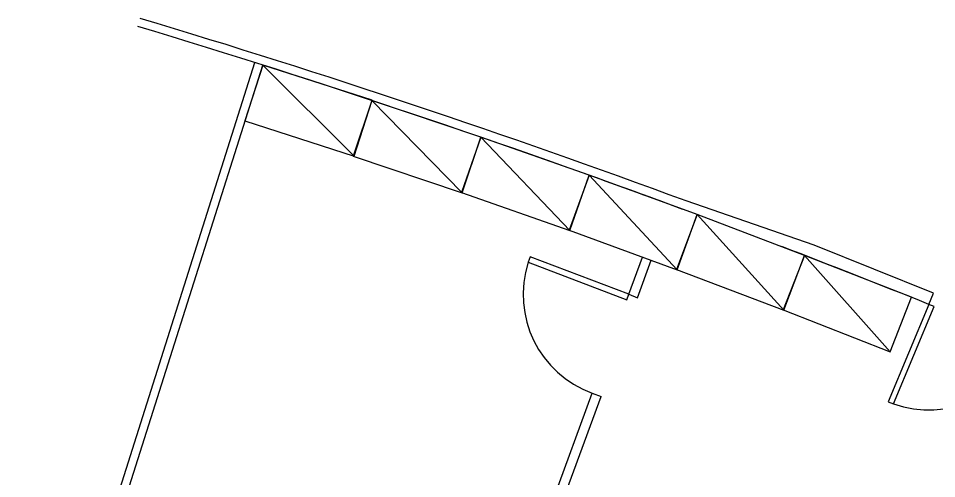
# Model space of a CAD drawing. Extents: x -15 to 8521, y -5327 to 1905.
# Drawn here: x 2487 to 3270, y -4485 to -4092 of the extents above; entities that cross this region are included whole.
import ezdxf

# ---------------------------------------------------------------- set-up
doc = ezdxf.new("R2010")
doc.units = 0
for name, color, linetype in [('AR-ARMÁRIOS', 2, 'Continuous'), ('AR-DIV', 2, 'Continuous'), ('AR-ESQ', 2, 'Continuous'), ('AR-POR', 1, 'Continuous')]:
    doc.layers.add(name, color=color, linetype=linetype)

msp = doc.modelspace()

# ---------------------------------------------------------------- linework, layer by layer
at = {"layer": 'AR-ARMÁRIOS', "color": 1}
for p, q in [((2772.997, -4209.706), (2695.088, -4132.027)), ((2865.232, -4240.967), (2788.28, -4162.339)), ((2957.069, -4273.23), (2881.178, -4193.578)), ((3048.554, -4306.628), (2973.64, -4226.056)), ((3139.614, -4341.151), (3065.697, -4259.664)), ((3230.292, -4376.746), (3157.335, -4294.397))]:
    msp.add_line(p, q, dxfattribs=at)
at = {"layer": 'AR-ARMÁRIOS', "color": 2}
for points in [[(2679.733, -4179.61), (2772.997, -4209.706), (2788.352, -4162.123), (2695.088, -4132.027)], [(2772.344, -4209.731), (2865.232, -4240.967), (2881.169, -4193.575), (2788.28, -4162.339)], [(2864.608, -4240.752), (2957.069, -4273.23), (2973.64, -4226.056), (2881.178, -4193.578)], [(2956.495, -4273.025), (3048.554, -4306.628), (3065.699, -4259.659), (2973.64, -4226.056)], [(3047.976, -4306.418), (3139.614, -4341.151), (3157.335, -4294.397), (3065.697, -4259.664)], [(3139.067, -4340.941), (3230.292, -4376.746), (3248.56, -4330.203), (3157.335, -4294.397)]]:
    msp.add_lwpolyline(points, close=True, dxfattribs=at)
at = {"layer": 'AR-DIV'}
for points in [[(2486.59, -4767.103), (2688.405, -4129.949)], [(2493.263, -4769.217), (2695.078, -4132.063)], [(3267.398, -4326.525), (3165.529, -4285.778), (3056.348, -4247.992)]]:
    msp.add_lwpolyline(points, dxfattribs=at)
for centre, radius, start, end in [((305.763, -11699.622), 7943.079, 69.7396257, 73.2838591), ((275.006, -11760.907), 8003.5, 69.6858736, 73.199167), ((250.469, -11833.622), 8080.236, 69.8315839, 70.8039291), ((275.019, -11760.872), 8003.5, 68.0758733, 69.0412534)]:
    msp.add_arc(centre, radius, start, end, dxfattribs=at)
at = {"layer": 'AR-ESQ'}
for p, q in [((3007.384, -4327.599), (3019.067, -4295.864)), ((3014.825, -4330.543), (3026.582, -4298.608)), ((3007.384, -4327.599), (3014.825, -4330.543)), ((2805.403, -4876.223), (2976.274, -4412.099)), ((2812.91, -4878.987), (2983.82, -4414.76)), ((2976.274, -4412.099), (2983.82, -4414.76))]:
    msp.add_line(p, q, dxfattribs=at)
msp.add_lwpolyline([(3263.353, -4336.192), (3267.398, -4326.525)], dxfattribs=at)
at = {"layer": 'AR-POR'}
for points in [[(3007.384, -4327.599), (2923.199, -4295.658), (2921.425, -4300.335), (3005.609, -4332.276)], [(3263.353, -4336.192), (3228.595, -4419.253), (3233.209, -4421.184), (3267.968, -4338.123)]]:
    msp.add_lwpolyline(points, close=True, dxfattribs=at)
for centre, start, end in [((3007.252, -4327.555), 162.403387, 249.876663), ((3263.305, -4336.322), 250.473373, 337.94665)]:
    msp.add_arc(centre, 90.041, start, end, dxfattribs=at)

doc.saveas('drawing.dxf')
